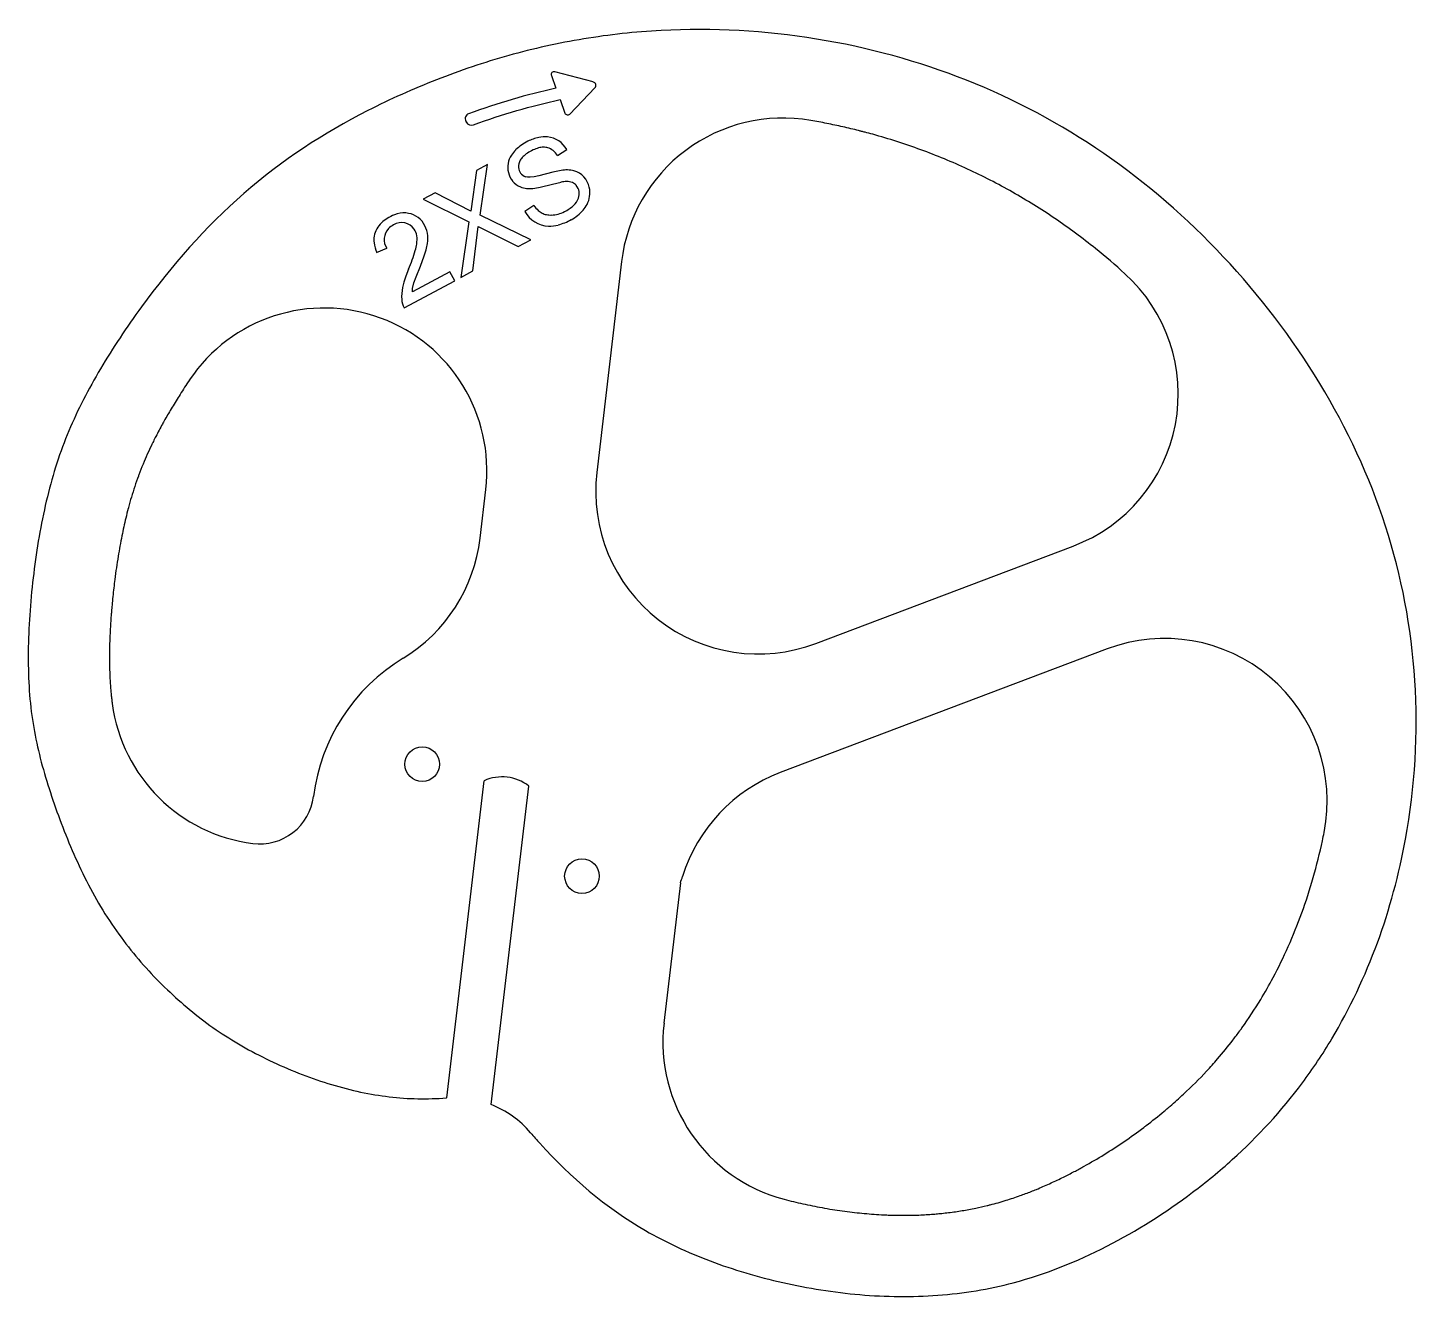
# Model space of a CAD drawing. Extents: x 257 to 514, y 97 to 331.
import ezdxf

# ---------------------------------------------------------------- set-up
doc = ezdxf.new("R2010")
doc.units = 0
doc.header["$LTSCALE"] = 12.7
doc.layers.add('VISIBLE', color=7, linetype='CONTINUOUS')

msp = doc.modelspace()

# ---------------------------------------------------------------- linework, layer by layer
at = {"layer": 'VISIBLE'}
for p, q in [((353.93, 322.67), (354.78, 320.33)), ((361.66, 321.47), (354.55, 323.35)), ((357.32, 315.55), (361.96, 320.39)), ((355.54, 318.22), (356.44, 315.74)), ((338.13, 314.24), (338.21, 314.08)), ((355.08, 307.89), (356.79, 308.98)), ((342.15, 306.21), (340.12, 305.12)), ((340.77, 296.9), (342.15, 306.21)), ((340.12, 305.12), (339.05, 297.65)), ((349.52, 303.89), (349.14, 303.97)), ((350.04, 303.89), (349.52, 303.89)), ((350.75, 303.98), (350.04, 303.89)), ((351.62, 304.16), (350.75, 303.98)), ((354.2, 304.84), (351.62, 304.16)), ((354.11, 302.62), (355.71, 302.99)), ((355.73, 305.15), (354.2, 304.84)), ((332.48, 301), (330.26, 299.81)), ((339.05, 297.65), (332.48, 301)), ((351.88, 302.06), (354.11, 302.62)), ((330.26, 299.81), (338.7, 295.65)), ((350.69, 298.68), (349.02, 297.58)), ((338.7, 295.65), (337.21, 285.37)), ((350.12, 292.33), (340.77, 296.9)), ((339.44, 286.58), (340.44, 294.81)), ((340.44, 294.81), (347.81, 291.09)), ((321.67, 290), (323.55, 290.77)), ((330.46, 289.37), (330.8, 290.49)), ((347.81, 291.09), (350.12, 292.33)), ((329.76, 287.45), (330.46, 289.37)), ((366.89, 288.3), (362.32, 249.36)), ((327.08, 285.64), (326.71, 284.52)), ((327.57, 286.9), (327.08, 285.64)), ((335.19, 286.43), (328.28, 282.71)), ((328.54, 284.36), (328.95, 285.5)), ((328.95, 285.5), (329.76, 287.45)), ((336.08, 284.77), (335.19, 286.43)), ((337.21, 285.37), (339.44, 286.58)), ((326.71, 284.52), (326.46, 283.55)), ((326.77, 279.75), (336.08, 284.77)), ((328.28, 282.71), (328.3, 283.35)), ((328.3, 283.35), (328.54, 284.36)), ((340.76, 237.23), (341.82, 246.25)), ((402.73, 217.8), (450.28, 235.79)), ((456.55, 216.78), (396.19, 193.95)), ((334.61, 133.9), (341.51, 192.45)), ((342.82, 132.66), (349.76, 191.48)), ((377.76, 173.59), (374.72, 147.68))]:
    msp.add_line(p, q, dxfattribs=at)
for centre in [(330.09, 195.5), (359.58, 174.84)]:
    msp.add_circle(centre, 3.2, dxfattribs=at)
for centre, radius, start, end in [((354.42, 322.85), 0.517, 75.1808, 199.8548), ((361.5, 320.84), 0.648, 316.1498, 75.1808), ((338.98, 314.7), 0.971, 110.0399, 207.9978), ((339.18, 314.6), 1.1, 207.9973, 289.9753), ((356.93, 315.92), 0.53, 199.8548, 316.1498), ((396.68, 284.81), 30, 80.1615, 173.3166), ((353.29, 303.15), 8.25, 101.7446, 116.7149), ((352.78, 305.53), 5.81, 85.7869, 101.6737), ((352.77, 306.75), 4.6, 29.0307, 84.4921), ((351.58, 304.69), 6, 134.9847, 146.9754), ((353.09, 303.13), 8.18, 115.4202, 134.7368), ((352.57, 303.66), 5.58, 123.2768, 133.835), ((354.42, 300.87), 8.93, 115.663, 123.374), ((353.04, 303.82), 5.67, 105.2044, 116.0511), ((352.52, 305.84), 3.59, 90.8672, 105.5716), ((352.5, 306.72), 2.7, 73.273, 90.8067), ((352.44, 306.56), 2.88, 51.1453, 73.056), ((351.62, 305.57), 4.16, 33.7587, 50.8746), ((349.98, 305.72), 4.1, 146.8714, 193.4361), ((350.32, 305.8), 2.46, 150.3302, 182.5852), ((349.8, 305.81), 1.95, 183.5115, 250.2061), ((350.9, 305.42), 3.16, 134.1104, 149.5647), ((349.96, 305.73), 4.09, 193.5062, 218.3444), ((349.55, 305.42), 3.58, 218.5501, 248.2776), ((356.78, 297.66), 5.43, 90.3619, 101.437), ((356.69, 299.22), 6.01, 87.7703, 99.2589), ((356.81, 300.48), 2.61, 67.7637, 91.3877), ((356.79, 300.21), 5.02, 74.9091, 88.4837), ((356.96, 301.17), 4.05, 12.2983, 73.6423), ((349.93, 306.76), 4.97, 249.942, 276.7481), ((349, 314.84), 13.1, 276.665, 282.702), ((356.99, 301.04), 2.03, 40.1342, 66.3868), ((356.75, 300.85), 2.33, 339.1286, 40.0493), ((356.41, 300.99), 4.63, 351.5046, 12.9235), ((355.14, 301.75), 5.41, 214.6234, 227.7032), ((353.54, 303.42), 6.52, 295.3975, 313.2627), ((354.13, 302.67), 7.47, 297.5768, 319.3212), ((355.47, 301.42), 3.74, 312.7649, 337.9555), ((355.36, 301.56), 5.81, 319.6596, 332.5037), ((356.47, 300.99), 4.57, 332.4906, 351.4385), ((325.52, 292.25), 4.37, 132.9379, 170.1542), ((326.88, 290.93), 6.27, 121.2927, 133.8083), ((327.76, 289.62), 7.84, 111.0444, 121.818), ((326.29, 292.71), 2.81, 34.2411, 122.4321), ((326.77, 292.27), 5.02, 86.673, 111.3496), ((326.78, 293.06), 4.23, 32.7208, 86.2379), ((326.02, 292.61), 5.11, 349.255, 32.3314), ((353.61, 300.08), 5.23, 208.6391, 267.6276), ((353.88, 300.39), 3.55, 228.0293, 241.9586), ((353.57, 299.88), 2.95, 242.5754, 259.1189), ((353.78, 301.01), 4.1, 259.2095, 272.4814), ((353.7, 302.71), 5.81, 272.5007, 296.9543), ((352.36, 305.47), 10.77, 285.1742, 299.0267), ((325.67, 292.29), 4.51, 170.9677, 186.6016), ((326.01, 292.39), 2.95, 137.184, 213.2192), ((326.51, 291.8), 3.71, 117.6386, 135.646), ((326.05, 292.64), 3.05, 8.5383, 32.7947), ((323.84, 292.35), 5.29, 351.3236, 8.0043), ((353.55, 301.23), 6.38, 268.578, 284.8449), ((327.49, 292.56), 6.35, 187.0992, 203.7709), ((298.35, 299.29), 31.74, 337.0288, 343.6577), ((319.1, 293.1), 10.09, 344.2146, 351.1915), ((320.77, 293.2), 10.38, 344.905, 351.4779), ((439.67, 263.85), 30, 290.7161, 47.8034), ((333.7, 281.91), 7.43, 167.2802, 184.5928), ((329.87, 281.55), 3.58, 183.6553, 210.074), ((312.02, 249.74), 30, 353.3166, 146.2324), ((392.12, 245.86), 30, 173.3166, 290.7161), ((310.97, 240.72), 30, 301.2965, 353.3166), ((467.17, 188.72), 30, 348.8245, 110.7161), ((344.73, 185.18), 35, 121.2965, 172.8425), ((302.59, 210.63), 30, 187.5335, 262.8068), ((344.84, 185.17), 8, 52.0273, 114.5241), ((406.8, 165.89), 30, 110.7161, 162.7363), ((300.08, 190.79), 10, 262.8068, 352.8425), ((344.73, 185.18), 35, 340.6635, 342.7363), ((404.52, 144.19), 30, 173.3166, 255.3204), ((336.02, 115.44), 18.51, 94.3497, 94.5546), ((336.02, 115.44), 18.51, 40.4808, 68.4293)]:
    msp.add_arc(centre, radius, start, end, dxfattribs=at)
msp.add_ellipse((348.61, 215.86), major_axis=(-86.53, -85.09), ratio=0.752268, start_param=4.018189, end_param=4.168194, dxfattribs=at)
at = {"layer": 'VISIBLE', "extrusion": (2.8318e-14, -1.26021e-13, -1)}
msp.add_ellipse((349, 204.16), major_axis=(-82.93, -98.18), ratio=0.758936, start_param=2.217985, end_param=2.361525, dxfattribs=at)
at = {"layer": 'VISIBLE'}
for points, knots in [([(350.1, 127.46), (350.66, 126.8), (356.91, 119.66), (367.04, 110.99), (383, 103.52), (396.51, 99.51), (410.86, 97.22), (425.36, 97.03), (440.92, 99.61), (456.73, 106), (469.94, 114.36), (482.19, 124.37), (490.9, 133.84), (503.57, 152.82), (512.66, 178.17), (514.53, 211.15), (509.1, 239.81), (496.75, 266.29), (478.68, 289.95), (456.48, 309.21), (430.96, 322.79), (403.09, 330.39), (378.92, 331.75), (359.86, 329.69), (345.95, 326.59), (332.61, 322.07), (315.7, 314.51), (296.46, 302.01), (280.59, 283.87), (270.4, 268.5), (264.5, 257.17), (260.62, 245.12), (258.25, 231.67), (257.11, 217.81), (257.56, 204.95), (259.67, 195.68), (262.09, 188.18), (264.94, 180.54), (269.27, 170.98), (276.13, 160.88), (283.94, 152.68), (292.3, 145.91), (302.41, 140.27), (313.41, 136.03), (324.01, 133.76), (331, 133.61), (334.55, 133.9)], [15.447694, 15.447694, 15.447694, 15.447694, 19.34484, 58.034519, 77.379359, 96.724199, 116.069039, 135.413878, 154.758718, 180.551838, 206.344957, 219.241517, 245.034637, 257.931197, 309.517436, 348.207116, 386.896795, 425.586475, 464.276154, 502.965834, 541.655513, 580.345193, 619.034872, 638.379712, 657.724552, 677.069391, 696.414231, 735.103911, 773.79359, 793.13843, 812.48327, 831.828109, 851.172949, 870.517789, 889.862629, 909.207468, 918.879888, 928.552308, 947.897148, 967.241988, 986.586827, 1005.931667, 1025.276507, 1044.621347, 1063.966186, 1083.311026, 1083.311026, 1083.311026, 1083.311026]), ([(459.82, 286.07), (458.06, 287.67), (456.25, 289.22), (454.41, 290.7), (451.97, 292.66), (449.45, 294.52), (446.88, 296.27), (444.34, 298), (441.74, 299.61), (439.08, 301.12), (436.37, 302.66), (433.59, 304.08), (430.77, 305.39), (427.94, 306.7), (425.06, 307.89), (422.13, 308.96), (419.21, 310.03), (416.25, 310.98), (413.25, 311.81), (412.78, 311.94), (412.31, 312.06), (411.84, 312.19), (411.63, 312.24), (411.42, 312.3), (411.21, 312.35), (411.02, 312.4), (410.84, 312.44), (410.66, 312.49), (409.7, 312.73), (408.72, 312.97), (407.75, 313.19), (406.77, 313.41), (405.78, 313.62), (404.79, 313.82), (403.8, 314.01), (402.8, 314.2), (401.81, 314.37)], [566.646227, 566.646227, 566.646227, 566.646227, 579.395136, 579.395136, 579.395136, 596.330934, 596.330934, 596.330934, 613.023902, 613.023902, 613.023902, 630.081114, 630.081114, 630.081114, 647.138327, 647.138327, 647.138327, 664.097551, 664.097551, 664.097551, 666.756552, 666.756552, 666.756552, 667.938034, 667.938034, 667.938034, 668.955679, 668.955679, 668.955679, 674.383883, 674.383883, 674.383883, 679.876722, 679.876722, 679.876722, 685.369561, 685.369561, 685.369561, 685.369561]), ([(287.09, 266.42), (286.5, 265.54), (285.93, 264.67), (285.37, 263.79), (284.87, 262.99), (284.38, 262.2), (283.9, 261.4), (283.45, 260.65), (283.01, 259.9), (282.59, 259.16), (282.49, 258.98), (282.4, 258.81), (282.3, 258.64), (282.24, 258.52), (282.18, 258.41), (282.12, 258.3), (281.7, 257.54), (281.29, 256.78), (280.91, 256.03), (280.75, 255.73), (280.6, 255.42), (280.44, 255.11), (280.37, 254.97), (280.3, 254.83), (280.24, 254.69), (280.2, 254.62), (280.17, 254.56), (280.14, 254.49), (279.85, 253.9), (279.58, 253.32), (279.32, 252.74), (279.05, 252.13), (278.78, 251.52), (278.53, 250.91), (278.26, 250.26), (278.01, 249.61), (277.76, 248.96), (277.74, 248.88), (277.71, 248.8), (277.68, 248.72), (277.44, 248.08), (277.22, 247.43), (277, 246.78), (276.79, 246.14), (276.58, 245.49), (276.39, 244.83), (276.2, 244.2), (276.02, 243.56), (275.85, 242.91), (275.83, 242.84), (275.81, 242.78), (275.8, 242.71), (275.64, 242.13), (275.49, 241.54), (275.35, 240.94), (275.1, 239.87), (274.86, 238.78), (274.63, 237.67), (274.38, 236.43), (274.15, 235.17), (273.94, 233.89), (273.71, 232.49), (273.51, 231.07), (273.33, 229.64), (273.19, 228.58), (273.07, 227.52), (272.96, 226.46), (272.91, 225.93), (272.86, 225.4), (272.81, 224.87), (272.79, 224.69), (272.78, 224.51), (272.76, 224.33), (272.75, 224.24), (272.74, 224.16), (272.74, 224.07), (272.72, 223.81), (272.69, 223.55), (272.67, 223.29), (272.6, 222.36), (272.54, 221.43), (272.49, 220.51), (272.46, 219.94), (272.43, 219.38), (272.41, 218.82), (272.38, 218.09), (272.36, 217.36), (272.35, 216.64), (272.34, 215.92), (272.34, 215.22), (272.34, 214.52), (272.35, 213.82), (272.36, 213.13), (272.38, 212.46), (272.4, 211.95), (272.42, 211.45), (272.45, 210.96), (272.46, 210.89), (272.46, 210.82), (272.46, 210.75), (272.47, 210.69), (272.47, 210.64), (272.47, 210.58), (272.49, 210.28), (272.51, 209.98), (272.54, 209.68), (272.56, 209.38), (272.58, 209.09), (272.61, 208.79), (272.64, 208.5), (272.67, 208.22), (272.7, 207.93), (272.73, 207.65), (272.76, 207.37), (272.8, 207.09), (272.81, 206.96), (272.83, 206.83), (272.85, 206.69)], [928.478878, 928.478878, 928.478878, 928.478878, 934.340658, 934.340658, 934.340658, 939.705359, 939.705359, 939.705359, 944.780148, 944.780148, 944.780148, 945.961559, 945.961559, 945.961559, 946.723087, 946.723087, 946.723087, 951.926, 951.926, 951.926, 954.042434, 954.042434, 954.042434, 955.022143, 955.022143, 955.022143, 955.497005, 955.497005, 955.497005, 959.553158, 959.553158, 959.553158, 963.82887, 963.82887, 963.82887, 968.322673, 968.322673, 968.322673, 968.857474, 968.857474, 968.857474, 973.257152, 973.257152, 973.257152, 977.556439, 977.556439, 977.556439, 981.675463, 981.675463, 981.675463, 982.109754, 982.109754, 982.109754, 985.794487, 985.794487, 985.794487, 992.372714, 992.372714, 992.372714, 999.720794, 999.720794, 999.720794, 1007.757286, 1007.757286, 1007.757286, 1013.706264, 1013.706264, 1013.706264, 1016.680754, 1016.680754, 1016.680754, 1017.708792, 1017.708792, 1017.708792, 1018.178929, 1018.178929, 1018.178929, 1019.655243, 1019.655243, 1019.655243, 1024.898756, 1024.898756, 1024.898756, 1028.107434, 1028.107434, 1028.107434, 1032.338894, 1032.338894, 1032.338894, 1036.559487, 1036.559487, 1036.559487, 1040.798343, 1040.798343, 1040.798343, 1043.977484, 1043.977484, 1043.977484, 1044.432221, 1044.432221, 1044.432221, 1044.790905, 1044.790905, 1044.790905, 1046.77943, 1046.77943, 1046.77943, 1048.743353, 1048.743353, 1048.743353, 1050.6904, 1050.6904, 1050.6904, 1052.608453, 1052.608453, 1052.608453, 1053.51491, 1053.51491, 1053.51491, 1053.51491]), ([(396.92, 115.17), (398.06, 114.87), (399.21, 114.59), (400.36, 114.34), (401.53, 114.08), (402.72, 113.84), (403.9, 113.63), (404.54, 113.51), (405.17, 113.4), (405.81, 113.3), (407.02, 113.11), (408.24, 112.94), (409.46, 112.79), (410.66, 112.65), (411.85, 112.54), (413.04, 112.44), (413.65, 112.4), (414.26, 112.36), (414.87, 112.33), (415.12, 112.31), (415.37, 112.3), (415.62, 112.29), (415.79, 112.28), (415.96, 112.27), (416.12, 112.27), (416.23, 112.26), (416.34, 112.26), (416.44, 112.26), (417.35, 112.23), (418.25, 112.21), (419.14, 112.22), (420.03, 112.22), (420.91, 112.24), (421.78, 112.27), (422.68, 112.31), (423.57, 112.36), (424.46, 112.43), (424.8, 112.46), (425.14, 112.49), (425.48, 112.52), (425.65, 112.54), (425.83, 112.55), (426, 112.57), (426.85, 112.66), (427.69, 112.76), (428.54, 112.88), (429.37, 113), (430.19, 113.14), (431.01, 113.29), (431.44, 113.37), (431.86, 113.45), (432.29, 113.54), (432.98, 113.68), (433.68, 113.84), (434.36, 114.01), (434.47, 114.03), (434.57, 114.06), (434.67, 114.08), (434.75, 114.11), (434.83, 114.13), (434.92, 114.15), (435.91, 114.4), (436.89, 114.68), (437.87, 114.98), (438.75, 115.25), (439.62, 115.54), (440.48, 115.85), (441.16, 116.09), (441.83, 116.35), (442.5, 116.61), (442.82, 116.74), (443.15, 116.87), (443.47, 117), (443.58, 117.04), (443.68, 117.09), (443.79, 117.13), (444.59, 117.47), (445.39, 117.82), (446.19, 118.18), (446.96, 118.53), (447.72, 118.89), (448.49, 119.27), (449.15, 119.6), (449.81, 119.94), (450.46, 120.28), (450.75, 120.43), (451.04, 120.59), (451.32, 120.74), (451.5, 120.84), (451.68, 120.93), (451.86, 121.03), (452, 121.11), (452.14, 121.19), (452.28, 121.26), (453.53, 121.96), (454.77, 122.69), (455.99, 123.44), (457.24, 124.22), (458.48, 125.02), (459.69, 125.85), (460.91, 126.69), (462.12, 127.55), (463.3, 128.44), (463.45, 128.55), (463.6, 128.67), (463.74, 128.78), (464.87, 129.64), (465.98, 130.52), (467.07, 131.43), (467.3, 131.62), (467.53, 131.82), (467.76, 132.01), (467.89, 132.13), (468.03, 132.24), (468.16, 132.36), (469.01, 133.09), (469.84, 133.84), (470.66, 134.6), (472.13, 135.96), (473.55, 137.37), (474.91, 138.84), (475.59, 139.57), (476.26, 140.32), (476.92, 141.08), (477.9, 142.22), (478.85, 143.38), (479.77, 144.58), (480.19, 145.13), (480.61, 145.69), (481.01, 146.25), (481.15, 146.43), (481.29, 146.62), (481.42, 146.81), (482.64, 148.51), (483.8, 150.27), (484.89, 152.07), (485.69, 153.39), (486.45, 154.73), (487.18, 156.1), (488.18, 157.97), (489.11, 159.88), (489.98, 161.83), (490.88, 163.86), (491.71, 165.93), (492.48, 168.04), (493.26, 170.19), (493.96, 172.37), (494.59, 174.58), (495.23, 176.82), (495.8, 179.09), (496.28, 181.38), (496.39, 181.88), (496.5, 182.39), (496.6, 182.9)], [105.284767, 105.284767, 105.284767, 105.284767, 111.926792, 111.926792, 111.926792, 118.652947, 118.652947, 118.652947, 122.24488, 122.24488, 122.24488, 129.060981, 129.060981, 129.060981, 135.738542, 135.738542, 135.738542, 139.161263, 139.161263, 139.161263, 140.573005, 140.573005, 140.573005, 141.516083, 141.516083, 141.516083, 142.124475, 142.124475, 142.124475, 147.236043, 147.236043, 147.236043, 152.289505, 152.289505, 152.289505, 157.471736, 157.471736, 157.471736, 159.464323, 159.464323, 159.464323, 160.470814, 160.470814, 160.470814, 165.486921, 165.486921, 165.486921, 170.433378, 170.433378, 170.433378, 173.018427, 173.018427, 173.018427, 177.250819, 177.250819, 177.250819, 177.871082, 177.871082, 177.871082, 178.381904, 178.381904, 178.381904, 184.495867, 184.495867, 184.495867, 189.947997, 189.947997, 189.947997, 194.180509, 194.180509, 194.180509, 196.225482, 196.225482, 196.225482, 196.91206, 196.91206, 196.91206, 201.98709, 201.98709, 201.98709, 206.878048, 206.878048, 206.878048, 211.111914, 211.111914, 211.111914, 212.964231, 212.964231, 212.964231, 214.113308, 214.113308, 214.113308, 215.026169, 215.026169, 215.026169, 223.141998, 223.141998, 223.141998, 231.411967, 231.411967, 231.411967, 239.702258, 239.702258, 239.702258, 240.74898, 240.74898, 240.74898, 248.700396, 248.700396, 248.700396, 250.393081, 250.393081, 250.393081, 251.393748, 251.393748, 251.393748, 257.675617, 257.675617, 257.675617, 268.967056, 268.967056, 268.967056, 274.611991, 274.611991, 274.611991, 283.08299, 283.08299, 283.08299, 286.962396, 286.962396, 286.962396, 288.252908, 288.252908, 288.252908, 299.962707, 299.962707, 299.962707, 308.495988, 308.495988, 308.495988, 320.142036, 320.142036, 320.142036, 332.284432, 332.284432, 332.284432, 344.66999, 344.66999, 344.66999, 357.230589, 357.230589, 357.230589, 360.024753, 360.024753, 360.024753, 360.024753])]:
    msp.add_open_spline(points, degree=3, knots=knots, dxfattribs=at)

doc.saveas('drawing.dxf')
